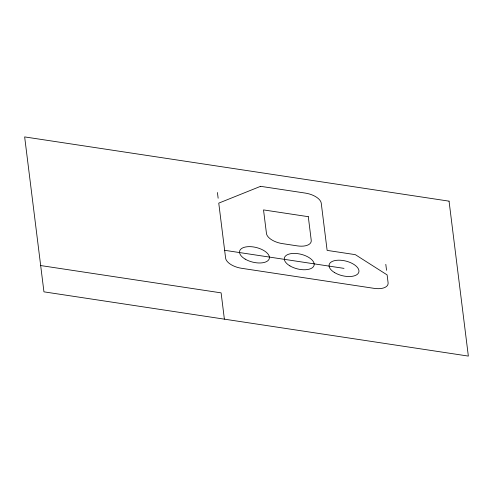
<?xml version="1.0" encoding="UTF-8"?>
<svg xmlns="http://www.w3.org/2000/svg" width="493" height="493" viewBox="0 0 493 493"><rect width="100%" height="100%" fill="white"/><g stroke="black" fill="none" stroke-linecap="round" stroke-linejoin="round"><path stroke-width="0.74" d="M224.635 250.302L344.009 268.371M40.672 265.554L221.111 292.867L224.383 319.156M385.803 264.347L386.543 270.287M217.438 192.523L218.146 198.235M260.587 186.323L218.756 203.128L225.615 258.159A15.295 7.524 13.9 0 0 241.515 268.284L374.15 288.362A15.295 7.524 13.9 0 0 388.096 282.754L387.116 274.897L355.311 254.653L327.13 250.389L321.251 203.221A15.295 7.524 13.9 0 0 305.352 193.096L260.587 186.323M449.055 201.156L24.65 136.912L43.945 291.844L468.35 356.088L449.055 201.156M308.291 216.686L263.527 209.907L266.46 233.491A15.295 7.524 13.9 0 0 282.366 243.61L297.285 245.871A15.295 7.524 13.9 0 0 311.231 240.27L308.291 216.686M245.163 259.115A15.295 7.524 13.9 0 0 269.264 258.696A15.295 7.524 13.9 0 0 249.002 246.642A15.295 7.524 13.9 0 0 245.163 259.115M289.933 265.893A15.295 7.524 13.9 0 0 314.035 265.474A15.295 7.524 13.9 0 0 293.766 253.42A15.295 7.524 13.9 0 0 289.933 265.893M334.698 272.666A15.295 7.524 13.9 0 0 358.799 272.247A15.295 7.524 13.9 0 0 338.531 260.193A15.295 7.524 13.9 0 0 334.698 272.666"/></g></svg>
